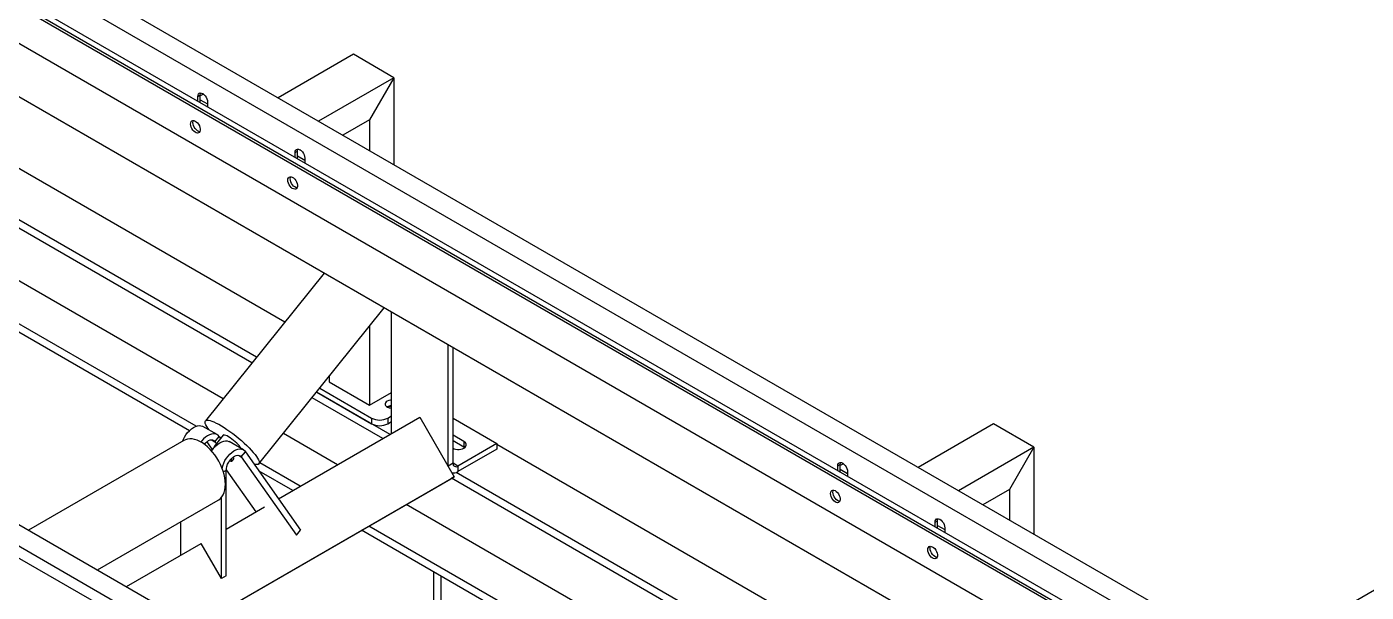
# Model space of a CAD drawing. Header units: millimetres. Extents: x 41 to 1868, y -696 to 319.
# Drawn here: x 218.9 to 277.3, y 184.6 to 209.2 of the extents above; entities that cross this region are included whole.
import ezdxf

# ---------------------------------------------------------------- set-up
doc = ezdxf.new("R2010")
doc.units = ezdxf.units.MM
doc.dimstyles.new('SLDDIMSTYLE1', dxfattribs={"dimtxt": 2.5, "dimasz": 0.651282, "dimexe": 0, "dimexo": 0.625, "dimgap": 0, "dimtad": 1, "dimdec": 0, "dimrnd": 1e-09, "dimtxsty": 'Standard', "dimblk1": 'DOT', "dimblk2": 'DOT', "dimsah": 1, "dimcen": 2.5, "dimazin": 3, "dimtfac": 0.651282, "dimtdec": 0, "dimtmove": 0, "dimatfit": 3, "dimldrblk": 'DOT', "dimfrac": 2})

# ---------------------------------------------------------------- blocks, each defined once
blk = doc.blocks.new('_Dot')
at = {"color": 0, "linetype": 'ByBlock', "lineweight": -2}
blk.add_line((-0.5, 0), (-1, 0), dxfattribs=at)
at = {"color": 0, "linetype": 'ByBlock', "const_width": 0.5}
blk.add_lwpolyline([(-0.25, 0, 1), (0.25, 0, 1)], format="xyb", close=True, dxfattribs=at)

msp = doc.modelspace()

# ---------------------------------------------------------------- linework, layer by layer
at = {"color": 7, "linetype": 'Continuous', "lineweight": 25}
for p, q in [((119.8755, 269.6242), (314.6834, 157.1639)), ((119.0623, 269.1547), (313.8703, 156.6945)), ((118.7441, 267.7462), (313.5521, 155.286)), ((118.8502, 267.8074), (313.6581, 155.3472)), ((313.5521, 153.6529), (118.7441, 266.1131)), ((136.5279, 257.6023), (295.9805, 165.5523)), ((136.74, 257.7248), (296.1926, 165.6748)), ((98.0966, 257.0515), (292.9045, 144.5912)), ((97.2835, 256.582), (292.0914, 144.1218)), ((97.2835, 256.0513), (292.0914, 143.5911)), ((295.9805, 161.4696), (136.5279, 253.5196)), ((233.1187, 208.0463), (229.8308, 206.1483)), ((234.8864, 207.0258), (233.1187, 208.0463)), ((230.1225, 196.3642), (211.4458, 207.146)), ((234.8864, 207.0258), (231.5986, 205.1278)), ((234.8864, 207.0258), (233.8258, 205.1887)), ((234.8864, 207.0258), (234.8864, 203.2298)), ((228.8897, 194.8308), (209.6709, 205.9256)), ((226.3304, 206.2095), (226.4365, 206.2707)), ((226.3304, 206.0054), (226.3304, 206.2095)), ((226.5754, 206.3101), (226.4365, 206.2299)), ((226.4365, 205.9441), (226.4365, 206.2707)), ((226.4365, 206.0666), (226.7547, 205.8829)), ((226.7547, 205.9646), (226.7547, 205.7604)), ((228.688, 194.5798), (209.4724, 205.6727)), ((233.8258, 205.1887), (232.6594, 204.5154)), ((233.8258, 205.1887), (233.8258, 203.8421)), ((227.4325, 193.0179), (207.4919, 204.5294)), ((226.2551, 191.8199), (205.8656, 203.5905)), ((230.5731, 203.7603), (230.6792, 203.8215)), ((230.5731, 203.5561), (230.5731, 203.7603)), ((230.6792, 203.4949), (230.6792, 203.8215)), ((230.6792, 203.6174), (230.9974, 203.4337)), ((230.78, 203.8857), (230.7904, 203.8797)), ((230.9974, 203.5153), (230.9974, 203.3112)), ((225.9614, 191.622), (205.5473, 203.4068)), ((231.838, 198.4983), (226.6593, 192.0561)), ((228.9975, 190.1765), (234.467, 196.9806)), ((234.7804, 191.5119), (234.7804, 196.7997)), ((233.8258, 196.1829), (233.8258, 192.7365)), ((237.2552, 190.0832), (237.2552, 195.371)), ((237.4674, 190.2056), (237.4674, 195.2485)), ((232.058, 193.9838), (232.058, 193.757)), ((232.058, 193.757), (233.8258, 192.7365)), ((234.4028, 191.2807), (231.3171, 193.062)), ((234.7211, 191.4644), (231.5188, 193.313)), ((231.5188, 193.313), (233.9142, 191.9302)), ((231.6533, 193.4803), (233.9142, 192.1752)), ((233.8258, 192.7365), (234.7804, 193.2875)), ((227.1724, 191.4544), (226.5536, 191.8116)), ((229.8542, 188.6548), (236.0178, 192.213)), ((233.9142, 192.1752), (233.9142, 191.9302)), ((234.6213, 192.1752), (234.7804, 192.267)), ((234.6213, 192.1752), (234.6213, 191.9302)), ((234.6213, 191.9302), (234.7804, 192.0221)), ((236.0178, 192.213), (237.5178, 189.6149)), ((237.4674, 192.165), (239.3766, 191.0628)), ((261.0494, 191.9223), (257.7615, 190.0242)), ((262.8172, 190.9018), (261.0494, 191.9223)), ((225.7219, 191.1993), (218.9451, 187.2871)), ((227.3238, 191.2834), (227.0483, 190.9406)), ((227.0786, 191.1424), (227.2623, 191.371)), ((227.2623, 191.371), (227.3238, 191.2834)), ((227.4387, 191.4296), (227.3226, 191.2852)), ((232.4224, 190.1374), (230.0616, 191.5002)), ((234.7804, 191.5119), (234.7805, 191.4987)), ((237.9447, 191.1547), (237.4674, 191.4302)), ((237.9447, 190.9097), (237.4674, 191.1852)), ((237.9447, 191.1547), (237.9447, 190.9097)), ((226.7174, 191.1331), (226.9637, 190.7827)), ((227.0673, 190.9135), (227.0483, 190.9406)), ((227.0786, 191.1424), (227.1401, 191.0549)), ((228.3214, 190.7911), (227.7027, 191.1482)), ((228.2276, 190.4791), (228.4113, 190.7076)), ((228.4113, 190.7076), (230.8135, 187.2899)), ((239.3766, 191.0628), (237.6795, 190.0831)), ((239.3766, 190.8179), (237.6795, 189.8382)), ((237.9755, 190.8893), (237.9447, 190.9097)), ((239.3766, 191.0628), (239.3766, 190.8179)), ((258.0532, 180.2402), (239.3766, 191.022)), ((262.8172, 190.9018), (259.5293, 189.0037)), ((262.8172, 190.9018), (261.7565, 189.0646)), ((262.8172, 190.9018), (262.8172, 187.1057)), ((227.7631, 190.3719), (227.8124, 190.3017)), ((227.9043, 190.416), (227.8124, 190.3017)), ((227.9043, 190.416), (227.8665, 190.4698)), ((228.2276, 190.4791), (230.6297, 187.0613)), ((230.796, 189.1985), (229.0306, 190.2177)), ((237.4674, 190.2056), (237.2552, 190.0832)), ((237.2554, 190.0694), (237.2552, 190.0832)), ((237.6795, 190.0831), (237.6795, 189.8382)), ((254.2612, 190.0854), (254.3672, 190.1467)), ((254.2612, 189.8813), (254.2612, 190.0854)), ((254.5062, 190.186), (254.3672, 190.1058)), ((254.3672, 189.8201), (254.3672, 190.1467)), ((226.2153, 183.0901), (237.5178, 189.6149)), ((226.2154, 183.0901), (237.3678, 189.5283)), ((227.5679, 185.2937), (227.5679, 189.8941)), ((227.5687, 189.922), (228.8619, 188.0819)), ((230.4778, 189.0148), (229.0026, 189.8664)), ((237.5178, 189.6149), (237.3678, 189.5283)), ((256.6187, 178.4557), (237.4031, 189.5487)), ((256.8205, 178.7067), (237.6016, 189.8015)), ((254.3672, 189.9425), (254.6854, 189.7588)), ((254.6854, 189.8405), (254.6854, 189.6364)), ((261.7565, 189.0646), (260.5901, 188.3913)), ((261.7565, 189.0646), (261.7565, 187.718)), ((221.9453, 185.5551), (227.2218, 188.6012)), ((227.3558, 185.1713), (227.3558, 188.7129)), ((227.5679, 187.3349), (229.2356, 188.2977)), ((255.3632, 176.8939), (235.4226, 188.4053)), ((225.588, 186.192), (225.588, 187.658)), ((258.5038, 187.6362), (258.6099, 187.6974)), ((258.6099, 187.3708), (258.6099, 187.6974)), ((258.7108, 187.7616), (258.7211, 187.7556)), ((230.6297, 187.0613), (230.8135, 187.2899)), ((253.8921, 175.498), (233.478, 187.2827)), ((254.1858, 175.6959), (233.7963, 187.4665)), ((258.5038, 187.4321), (258.5038, 187.6362)), ((258.6099, 187.4933), (258.9281, 187.3096)), ((258.9281, 187.3913), (258.9281, 187.1871)), ((223.2151, 184.8221), (226.4719, 186.7022)), ((227.3558, 185.1713), (226.4719, 186.7022)), ((236.9547, 185.2757), (236.6365, 185.4594)), ((236.6365, 177.0741), (236.6365, 185.4594)), ((227.5679, 185.2937), (227.3558, 185.1713)), ((236.9547, 176.8904), (236.9547, 185.2757))]:
    msp.add_line(p, q, dxfattribs=at)
at = {"color": 8, "linetype": 'Continuous', "lineweight": 25}
for p, q in [((226.9491, 191.2172), (227.0786, 191.1424)), ((234.7804, 191.5119), (234.7919, 191.5053)), ((228.0982, 190.5538), (228.2276, 190.4791)), ((237.2435, 190.0899), (237.2552, 190.0832)), ((237.6795, 190.0831), (237.4674, 190.2056)), ((227.5679, 189.8941), (227.4457, 189.8236))]:
    msp.add_line(p, q, dxfattribs=at)
at = {"color": 7, "linetype": 'Continuous', "lineweight": 25, "flags": 128}
for points in [[(226.3304, 206.2095), (226.3377, 206.2687), (226.3589, 206.3156), (226.3926, 206.3468), (226.4365, 206.3604), (226.4877, 206.3553), (226.5426, 206.332), (226.5975, 206.2919), (226.6486, 206.2379), (226.6926, 206.1736), (226.7263, 206.1035), (226.7475, 206.0321), (226.7547, 205.9646)], [(226.4365, 206.2707), (226.4437, 206.3299), (226.4553, 206.3607)], [(226.0122, 205.0051), (226.0189, 205.0622), (226.0385, 205.108), (226.0697, 205.1396), (226.1107, 205.1551), (226.1588, 205.1535), (226.2111, 205.1348), (226.2641, 205.1003), (226.3147, 205.0522), (226.3596, 204.9933), (226.396, 204.9276), (226.4216, 204.859), (226.4348, 204.7919), (226.4348, 204.7305), (226.4216, 204.6786), (226.396, 204.6396), (226.3596, 204.6159), (226.3147, 204.6089), (226.2641, 204.6191), (226.2111, 204.6459), (226.1588, 204.6875), (226.1107, 204.7414), (226.0697, 204.8042), (226.0385, 204.872), (226.0189, 204.9404), (226.0122, 205.0051)], [(226.1183, 205.0663), (226.125, 205.1234), (226.1371, 205.1563)], [(226.1183, 205.0663), (226.125, 205.1234), (226.1371, 205.1563)], [(226.4177, 204.6702), (226.3702, 204.6803), (226.3171, 204.7071), (226.2649, 204.7488), (226.2168, 204.8027), (226.1758, 204.8655), (226.1446, 204.9332), (226.125, 205.0016), (226.1183, 205.0663)], [(226.4177, 204.6702), (226.3702, 204.6803), (226.3171, 204.7071), (226.2649, 204.7488), (226.2168, 204.8027), (226.1758, 204.8655), (226.1446, 204.9332), (226.125, 205.0016), (226.1183, 205.0663)], [(230.5731, 203.7603), (230.5803, 203.8195), (230.6015, 203.8663), (230.6352, 203.8976), (230.6792, 203.9112), (230.7303, 203.9061), (230.7852, 203.8828), (230.8401, 203.8427), (230.8913, 203.7887), (230.9352, 203.7244), (230.9689, 203.6542), (230.9901, 203.5829), (230.9974, 203.5153)], [(230.6792, 203.8215), (230.6864, 203.8807), (230.6979, 203.9115)], [(230.2549, 202.5559), (230.2616, 202.613), (230.2811, 202.6588), (230.3124, 202.6904), (230.3534, 202.7059), (230.4015, 202.7042), (230.4537, 202.6856), (230.5068, 202.6511), (230.5573, 202.6029), (230.6022, 202.5441), (230.6386, 202.4783), (230.6643, 202.4097), (230.6775, 202.3426), (230.6775, 202.2812), (230.6643, 202.2294), (230.6386, 202.1904), (230.6022, 202.1666), (230.5573, 202.1596), (230.5068, 202.1699), (230.4537, 202.1966), (230.4015, 202.2383), (230.3534, 202.2922), (230.3124, 202.355), (230.2811, 202.4227), (230.2616, 202.4911), (230.2549, 202.5559)], [(230.361, 202.6171), (230.3676, 202.6742), (230.3798, 202.7071)], [(230.361, 202.6171), (230.3676, 202.6742), (230.3798, 202.7071)], [(230.6604, 202.221), (230.6128, 202.2311), (230.5598, 202.2579), (230.5075, 202.2995), (230.4594, 202.3535), (230.4184, 202.4162), (230.3872, 202.484), (230.3676, 202.5524), (230.361, 202.6171)], [(230.6604, 202.221), (230.6128, 202.2311), (230.5598, 202.2579), (230.5075, 202.2995), (230.4594, 202.3535), (230.4184, 202.4162), (230.3872, 202.484), (230.3676, 202.5524), (230.361, 202.6171)], [(234.7804, 192.9604), (234.7326, 192.9565), (234.6619, 192.9418), (234.5997, 192.9174), (234.5499, 192.8848), (234.5158, 192.8462), (234.4994, 192.8038), (234.5017, 192.7604), (234.5227, 192.7187), (234.561, 192.6813), (234.6142, 192.6506), (234.6789, 192.6285), (234.7511, 192.6164), (234.7804, 192.6146)], [(225.6654, 191.1667), (225.692, 191.2296), (225.7476, 191.339), (225.8128, 191.4432), (225.886, 191.5397), (225.9657, 191.6263), (226.0497, 191.7008), (226.1362, 191.7616), (226.2232, 191.8071), (226.3085, 191.8364), (226.3901, 191.8487), (226.4661, 191.8436), (226.5348, 191.8215), (226.5536, 191.8116)], [(226.8202, 191.6577), (226.7677, 191.7286), (226.7166, 191.8066), (226.6785, 191.8765), (226.6539, 191.9375), (226.6431, 191.9889), (226.6462, 192.03), (226.6631, 192.0604), (226.6937, 192.0798), (226.7375, 192.0878), (226.7942, 192.0845), (226.863, 192.0698), (226.9431, 192.0439), (227.0336, 192.0072), (227.1335, 191.96), (227.2414, 191.9029), (227.3563, 191.8366), (227.4767, 191.7619), (227.6012, 191.6796), (227.7283, 191.5907), (227.8567, 191.4962), (227.9847, 191.3972), (228.1109, 191.295), (228.2337, 191.1907), (228.3518, 191.0855), (228.4638, 190.9807), (228.5683, 190.8774), (228.6642, 190.777), (228.7503, 190.6805), (228.8255, 190.5892), (228.8891, 190.504), (228.8891, 190.504)], [(227.5325, 189.2879), (227.5263, 189.4239), (227.5077, 189.5655), (227.477, 189.7111), (227.4345, 189.8588), (227.3807, 190.007), (227.3163, 190.154), (227.2419, 190.298), (227.1585, 190.4373), (227.0671, 190.5704), (226.9687, 190.6956), (226.8645, 190.8114), (226.7556, 190.9166), (226.6435, 191.0099), (226.5293, 191.0901), (226.4144, 191.1564), (226.3003, 191.208), (226.1881, 191.2442), (226.0793, 191.2647), (225.975, 191.2692), (225.8766, 191.2576), (225.7852, 191.2301), (225.7219, 191.1993)], [(227.2623, 191.371), (227.2131, 191.4255), (227.1535, 191.4643), (227.0849, 191.4865), (227.0088, 191.4915), (226.9272, 191.4792), (226.8419, 191.45), (226.755, 191.4044), (226.6684, 191.3437), (226.5844, 191.2691), (226.5048, 191.1826), (226.4632, 191.13)], [(227.0786, 191.1424), (227.037, 191.1851), (226.9848, 191.2105), (226.924, 191.2179), (226.857, 191.2068), (226.7866, 191.1777), (226.7157, 191.1318), (226.647, 191.0709), (226.6123, 191.0332)], [(226.9332, 190.7368), (226.9618, 190.7799), (227.0351, 190.8764), (227.1147, 190.963), (227.1988, 191.0375), (227.2853, 191.0983), (227.3722, 191.1438), (227.4575, 191.1731), (227.5392, 191.1853), (227.6152, 191.1803), (227.6838, 191.1581), (227.7027, 191.1482)], [(228.182, 190.9122), (228.1421, 190.9635), (228.0909, 191.0203), (228.0303, 191.0806), (227.9623, 191.1422), (227.8895, 191.2028), (227.8145, 191.2603), (227.74, 191.3126), (227.6686, 191.3578), (227.6031, 191.3943), (227.5457, 191.4208), (227.4985, 191.4362), (227.4633, 191.4401), (227.4412, 191.4322), (227.4387, 191.4296)], [(237.4674, 190.8594), (237.511, 190.8407), (237.5816, 190.8211), (237.658, 190.811), (237.7364, 190.811), (237.8128, 190.8211), (237.8834, 190.8407), (237.9447, 190.8689), (237.9935, 190.9043), (238.0275, 190.9451), (238.045, 190.9892), (238.045, 191.0344), (238.0275, 191.0785), (237.9935, 191.1193), (237.9447, 191.1547)], [(227.0483, 190.9406), (227.074, 190.945), (227.0943, 190.9424)], [(227.3851, 189.9961), (227.4151, 190.0971), (227.4597, 190.2091), (227.5153, 190.3185), (227.5805, 190.4227), (227.6538, 190.5192), (227.7334, 190.6058), (227.8175, 190.6803), (227.904, 190.7411), (227.991, 190.7866), (228.0762, 190.8159), (228.1579, 190.8281), (228.2339, 190.8231), (228.3025, 190.801), (228.3622, 190.7622), (228.4113, 190.7076)], [(228.2167, 190.8515), (228.209, 190.8683), (228.182, 190.9122)], [(227.5679, 189.8941), (227.575, 189.9799), (227.5962, 190.0705), (227.6305, 190.1622), (227.6765, 190.2513), (227.7325, 190.3342), (227.7961, 190.4076), (227.8647, 190.4685), (227.9357, 190.5144), (228.006, 190.5435), (228.073, 190.5546), (228.1338, 190.5472), (228.1861, 190.5217), (228.2276, 190.4791)], [(228.8891, 190.504), (228.9402, 190.426), (228.9783, 190.3561), (229.0029, 190.2951), (229.0137, 190.2438), (229.0106, 190.2026), (228.9937, 190.1722), (228.9631, 190.1529), (228.9193, 190.1448), (228.8626, 190.1482), (228.7943, 190.1627)], [(254.2612, 190.0854), (254.2684, 190.1447), (254.2896, 190.1915), (254.3233, 190.2228), (254.3672, 190.2363), (254.4184, 190.2313), (254.4733, 190.2079), (254.5282, 190.1679), (254.5794, 190.1139), (254.6233, 190.0496), (254.657, 189.9794), (254.6782, 189.9081), (254.6854, 189.8405)], [(254.3672, 190.1467), (254.3745, 190.2059), (254.386, 190.2366)], [(227.2218, 188.6012), (227.2419, 188.6134), (227.3163, 188.6716), (227.3807, 188.7441), (227.4345, 188.8302), (227.477, 188.9289), (227.5077, 189.0389), (227.5263, 189.1591), (227.5325, 189.2879)], [(253.943, 188.8811), (253.9496, 188.9381), (253.9692, 188.9839), (254.0005, 189.0156), (254.0414, 189.031), (254.0895, 189.0294), (254.1418, 189.0108), (254.1948, 188.9763), (254.2454, 188.9281), (254.2903, 188.8693), (254.3267, 188.8035), (254.3523, 188.7349), (254.3656, 188.6678), (254.3656, 188.6064), (254.3523, 188.5546), (254.3267, 188.5155), (254.2903, 188.4918), (254.2454, 188.4848), (254.1948, 188.495), (254.1418, 188.5218), (254.0895, 188.5635), (254.0414, 188.6174), (254.0005, 188.6802), (253.9692, 188.7479), (253.9496, 188.8163), (253.943, 188.8811)], [(254.049, 188.9423), (254.0557, 188.9994), (254.0678, 189.0322)], [(254.049, 188.9423), (254.0557, 188.9994), (254.0678, 189.0322)], [(254.3484, 188.5462), (254.3009, 188.5563), (254.2478, 188.583), (254.1956, 188.6247), (254.1475, 188.6786), (254.1065, 188.7414), (254.0753, 188.8091), (254.0557, 188.8775), (254.049, 188.9423)], [(254.3484, 188.5462), (254.3009, 188.5563), (254.2478, 188.583), (254.1956, 188.6247), (254.1475, 188.6786), (254.1065, 188.7414), (254.0753, 188.8091), (254.0557, 188.8775), (254.049, 188.9423)], [(258.5038, 187.6362), (258.511, 187.6954), (258.5322, 187.7423), (258.5659, 187.7735), (258.6099, 187.7871), (258.661, 187.7821), (258.7159, 187.7587), (258.7708, 187.7187), (258.822, 187.6647), (258.8659, 187.6004), (258.8996, 187.5302), (258.9208, 187.4589), (258.9281, 187.3913)], [(258.6099, 187.6974), (258.6171, 187.7567), (258.6287, 187.7874)], [(258.1856, 186.4318), (258.1923, 186.4889), (258.2118, 186.5347), (258.2431, 186.5663), (258.2841, 186.5818), (258.3322, 186.5802), (258.3844, 186.5615), (258.4375, 186.527), (258.4881, 186.4789), (258.533, 186.4201), (258.5694, 186.3543), (258.595, 186.2857), (258.6082, 186.2186), (258.6082, 186.1572), (258.595, 186.1053), (258.5694, 186.0663), (258.533, 186.0426), (258.4881, 186.0356), (258.4375, 186.0458), (258.3844, 186.0726), (258.3322, 186.1142), (258.2841, 186.1682), (258.2431, 186.231), (258.2118, 186.2987), (258.1923, 186.3671), (258.1856, 186.4318)], [(258.2917, 186.4931), (258.2983, 186.5501), (258.3105, 186.583)], [(258.2917, 186.4931), (258.2983, 186.5501), (258.3105, 186.583)], [(258.5911, 186.097), (258.5436, 186.107), (258.4905, 186.1338), (258.4383, 186.1755), (258.3901, 186.2294), (258.3492, 186.2922), (258.3179, 186.3599), (258.2983, 186.4283), (258.2917, 186.4931)], [(258.5911, 186.097), (258.5436, 186.107), (258.4905, 186.1338), (258.4383, 186.1755), (258.3901, 186.2294), (258.3492, 186.2922), (258.3179, 186.3599), (258.2983, 186.4283), (258.2917, 186.4931)]]:
    msp.add_lwpolyline(points, dxfattribs=at)
at = {"color": 7, "linetype": 'Continuous', "lineweight": 25}
for centre, radius, start, end in [((234.7849, 192.2978), 0.4176, 90.620349, 118.448068), ((234.7893, 192.3286), 0.358, 91.433174, 117.44674), ((234.2677, 192.8575), 0.7685, 242.609672, 297.390328), ((234.2677, 192.6126), 0.7685, 242.609672, 297.390328), ((227.7836, 190.4413), 0.1426, 242.613293, 281.668709), ((237.5967, 190.1847), 0.131, 170.785963, 309.203285), ((237.4967, 190.107), 0.3251, 255.532023, 304.221324)]:
    msp.add_arc(centre, radius, start, end, dxfattribs=at)

# ---------------------------------------------------------------- leaders
at = {"color": 7, "linetype": 'Continuous', "lineweight": 0}
msp.add_leader([(263.6214, 176.5811), (301.7193, 198.5473)], dimstyle='SLDDIMSTYLE1', dxfattribs=at)

doc.saveas('drawing.dxf')
